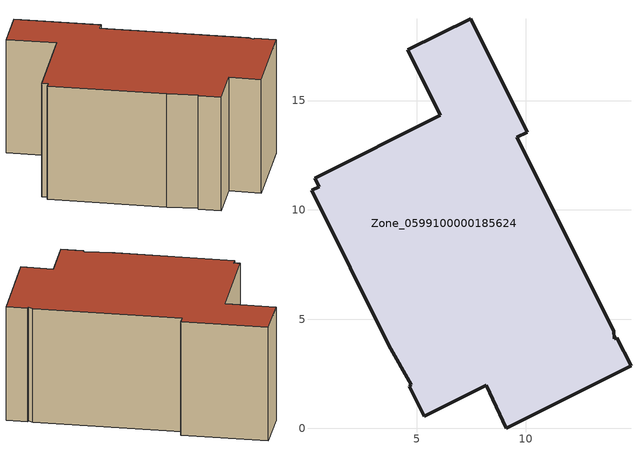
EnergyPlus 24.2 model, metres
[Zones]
Zone_0599100000185624
 floor ground (C_G): 4.76,2 3.73,3.8 0.2,10.89 0.55,11.06 0.34,11.45 6.09,14.32 4.59,17.33 7.48,18.75 10.07,13.56 9.59,13.32 14.01,4.46 14.04,4.09 14.17,4.15 14.81,2.86 9.1,0 8.18,1.98 5.35,0.56 4.67,1.93 z0
 wall outside (C_F): 10.07,13.56 7.48,18.75 4.59,17.33 6.09,14.32 0.34,11.45 0.55,11.06 0.2,10.89 3.73,3.8 4.76,2 4.67,1.93 5.35,0.56 8.18,1.98 9.1,0 14.81,2.86 14.17,4.15 14.04,4.09 14.01,4.46 9.59,13.32 10.07,13.56 z0:8.18
 roof outside (C_R): 3.73,3.8 4.76,2 4.67,1.93 5.35,0.56 8.18,1.98 9.1,0 14.81,2.86 14.17,4.15 14.04,4.09 14.01,4.46 9.59,13.32 10.07,13.56 7.48,18.75 4.59,17.33 6.09,14.32 0.34,11.45 0.55,11.06 0.2,10.89 z8.18
[BUILDING]
Pand.0599100000185624: North Axis=0; Terrain=City; Loads Convergence Tolerance Value=0.04; Temperature Convergence Tolerance Value=0.4; Solar Distribution=FullExterior; Maximum Number of Warmup Days=25; Minimum Number of Warmup Days=1
[Site:Location]
Rotterdam.The.Hague.AP_ZH_NLD Design_Conditions: Latitude=51.96; Longitude=4.45; Time Zone=1; Elevation=-4.5
[SITE:GROUNDTEMPERATURE:BUILDINGSURFACE]
18, 18, 18, 18, 18, 18, 18, 18, 18, 18, 18, 18
[MATERIAL] Thermal Absorptance=0.9; Solar Absorptance=0.7; Visible Absorptance=0.7
Name | Roughness | Thickness | Conductivity | Density | Specific Heat
G.D.1965 | MediumSmooth | 0.15 | 1 | 540 | 1210
F.D.1965 | Rough | 0.3 | 0.857143 | 1920 | 840
R.D.1965 | MediumRough | 0.2 | 0.08 | 1500 | 1000
[CONSTRUCTION]
C_G: G.D.1965
C_F: F.D.1965
C_R: R.D.1965
[ZONE]
Zone_0599100000185624: Type=1; Multiplier=1; Ceiling Height=Autocalculate; Volume=Autocalculate; Floor Area=autocalculate; Part of Total Floor Area=Yes
[ZONEINFILTRATION:DESIGNFLOWRATE]
Infil_Zone_0599100000185624: Zone or ZoneList or Space or SpaceList=Zone_0599100000185624; Schedule=AlwaysOn; Design Flow Rate Calculation Method=Flow/Area; Flow Rate per Floor Area=0.0042; Constant Term Coefficient=1; Temperature Term Coefficient=0; Velocity Term Coefficient=0; Velocity Squared Term Coefficient=0
[HVACTEMPLATE:ZONE:IDEALLOADSAIRSYSTEM]
Zone_0599100000185624: Maximum Heating Supply Air Temperature=50; Minimum Cooling Supply Air Temperature=13; Maximum Heating Supply Air Humidity Ratio=0.0156; Minimum Cooling Supply Air Humidity Ratio=0.0077; Heating Limit=NoLimit; Cooling Limit=NoLimit; Dehumidification Control Type=ConstantSensibleHeatRatio; Cooling Sensible Heat Ratio=0.7; Dehumidification Setpoint=60; Humidification Control Type=None; Humidification Setpoint=30; Outdoor Air Method=None; Outdoor Air Flow Rate per Person=0.00944; Outdoor Air Flow Rate per Zone Floor Area=0; Outdoor Air Flow Rate per Zone=0; Demand Controlled Ventilation Type=None; Outdoor Air Economizer Type=NoEconomizer; Heat Recovery Type=None; Sensible Heat Recovery Effectiveness=0.7; Latent Heat Recovery Effectiveness=0.65
[ZONECONTROL:THERMOSTAT]
ThermostatControl_Zone_0599100000185624: Zone or ZoneList=Zone_0599100000185624; Control Type Schedule=DualSetpointControlType; Control 1=Thermostat_Zone_0599100000185624; Temperature Difference Between Cutout And Setpoint=0
[THERMOSTATSETPOINT:DUALSETPOINT]
Thermostat_Zone_0599100000185624: Heating Setpoint Temperature Schedule=HeatingSetpoint_Zone_0599100000185624; Cooling Setpoint Temperature Schedule=CoolingSetpoint_Zone_0599100000185624
[SCHEDULE:COMPACT]
HeatingSetpoint_Zone_0599100000185624: Through: 12/31, For: AllDays, Until: 24:00, 21
CoolingSetpoint_Zone_0599100000185624: Through: 12/31, For: AllDays, Until: 24:00, 24
DualSetpointControlType: Through: 12/31, For: AllDays, Until: 24:00, 4
AlwaysOn: Through: 12/31, For: AllDays, Until: 24:00, 1
